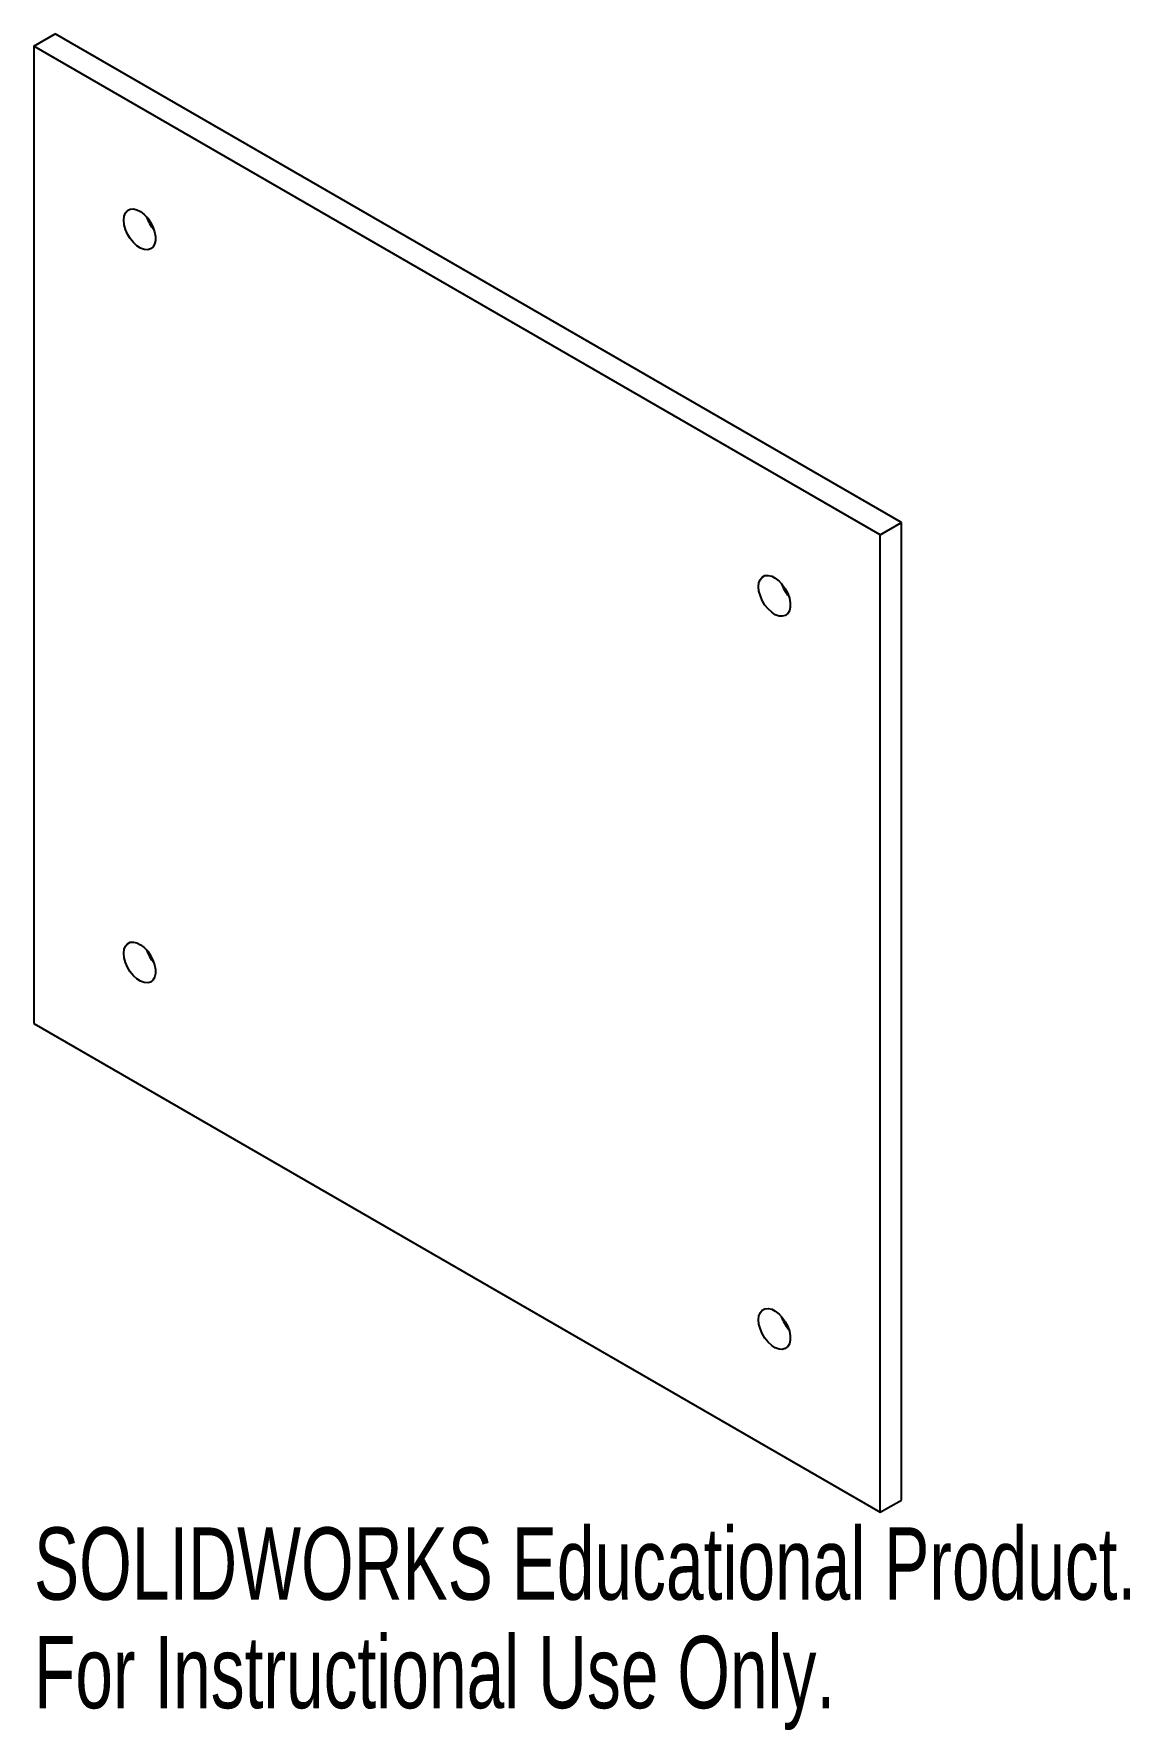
# Paper-space layout '_Isometric' of a CAD drawing. Header units: millimetres. Extents: x -1 to 72, y -48 to 65.
import ezdxf

# ---------------------------------------------------------------- set-up
doc = ezdxf.new("R2010")
doc.units = ezdxf.units.MM
doc.styles.add('SLDTEXTSTYLE0', font='TXT', dxfattribs={"width": 0.7})

psp = doc.layouts.new('_Isometric')

# ---------------------------------------------------------------- linework, layer by layer
at = {"color": 7, "linetype": 'Continuous', "lineweight": 25}
for p, q in [((-1.41, 64.51), (0, 65.32)), ((56.57, 32.67), (0, 65.32)), ((55.15, 31.85), (-1.41, 64.51)), ((-1.41, 64.51), (-1.41, -0.82)), ((55.15, 31.85), (56.57, 32.67)), ((55.15, -33.47), (55.15, 31.85)), ((56.57, -32.66), (56.57, 32.67)), ((-1.41, -0.82), (55.15, -33.47)), ((55.15, -33.47), (56.57, -32.66))]:
    psp.add_line(p, q, dxfattribs=at)
at = {"color": 7, "linetype": 'Continuous', "lineweight": 25, "flags": 128}
for points in [[(4.6, 52.87), (4.62, 53.14), (4.71, 53.36), (4.84, 53.52), (5.02, 53.61), (5.24, 53.63), (5.47, 53.57), (5.72, 53.45), (5.96, 53.26), (6.19, 53.01), (6.38, 52.73), (6.54, 52.42), (6.65, 52.1), (6.71, 51.79), (6.71, 51.51), (6.65, 51.27), (6.54, 51.07), (6.38, 50.95), (6.19, 50.89), (5.96, 50.91), (5.72, 51), (5.47, 51.16), (5.24, 51.38), (5.02, 51.64), (4.84, 51.94), (4.71, 52.26), (4.62, 52.57), (4.6, 52.87)], [(47.02, 28.38), (47.05, 28.65), (47.14, 28.86), (47.27, 29.02), (47.45, 29.12), (47.66, 29.13), (47.9, 29.08), (48.14, 28.95), (48.39, 28.76), (48.61, 28.52), (48.81, 28.24), (48.97, 27.93), (49.08, 27.61), (49.14, 27.3), (49.14, 27.02), (49.08, 26.77), (48.97, 26.58), (48.81, 26.46), (48.61, 26.4), (48.39, 26.42), (48.14, 26.51), (47.9, 26.67), (47.66, 26.89), (47.45, 27.15), (47.27, 27.45), (47.14, 27.76), (47.05, 28.08), (47.02, 28.38)], [(4.6, 3.88), (4.62, 4.15), (4.71, 4.36), (4.84, 4.52), (5.02, 4.62), (5.24, 4.63), (5.47, 4.58), (5.72, 4.45), (5.96, 4.26), (6.19, 4.02), (6.38, 3.74), (6.54, 3.43), (6.65, 3.11), (6.71, 2.8), (6.71, 2.52), (6.65, 2.27), (6.54, 2.08), (6.38, 1.96), (6.19, 1.9), (5.96, 1.92), (5.72, 2.01), (5.47, 2.17), (5.24, 2.38), (5.02, 2.65), (4.84, 2.95), (4.71, 3.26), (4.62, 3.58), (4.6, 3.88)], [(47.02, -20.61), (47.05, -20.35), (47.14, -20.13), (47.27, -19.97), (47.45, -19.88), (47.66, -19.86), (47.9, -19.91), (48.14, -20.04), (48.39, -20.23), (48.61, -20.47), (48.81, -20.75), (48.97, -21.06), (49.08, -21.38), (49.14, -21.69), (49.14, -21.98), (49.08, -22.22), (48.97, -22.41), (48.81, -22.54), (48.61, -22.59), (48.39, -22.57), (48.14, -22.48), (47.9, -22.33), (47.66, -22.11), (47.45, -21.84), (47.27, -21.54), (47.14, -21.23), (47.05, -20.91), (47.02, -20.61)]]:
    psp.add_lwpolyline(points, dxfattribs=at)
at = {"color": 7, "linetype": 'Continuous', "lineweight": 25}
for centre in [(8.51, 53.91), (50.94, 29.42), (8.51, 4.92), (50.94, -19.58)]:
    psp.add_arc(centre, 2.53, 198.5911, 221.4035, dxfattribs=at)

# ---------------------------------------------------------------- texts
at = {"color": 7, "linetype": 'Continuous', "char_height": 4.8336, "attachment_point": 1, "style": 'SLDTEXTSTYLE0'}
for s, insert in [('SOLIDWORKS Educational Product.', (-1.41, -34.49)), ('For Instructional Use Only.', (-1.41, -41.74))]:
    psp.add_mtext(s, dxfattribs=dict(at, insert=insert))

doc.saveas('drawing.dxf')
